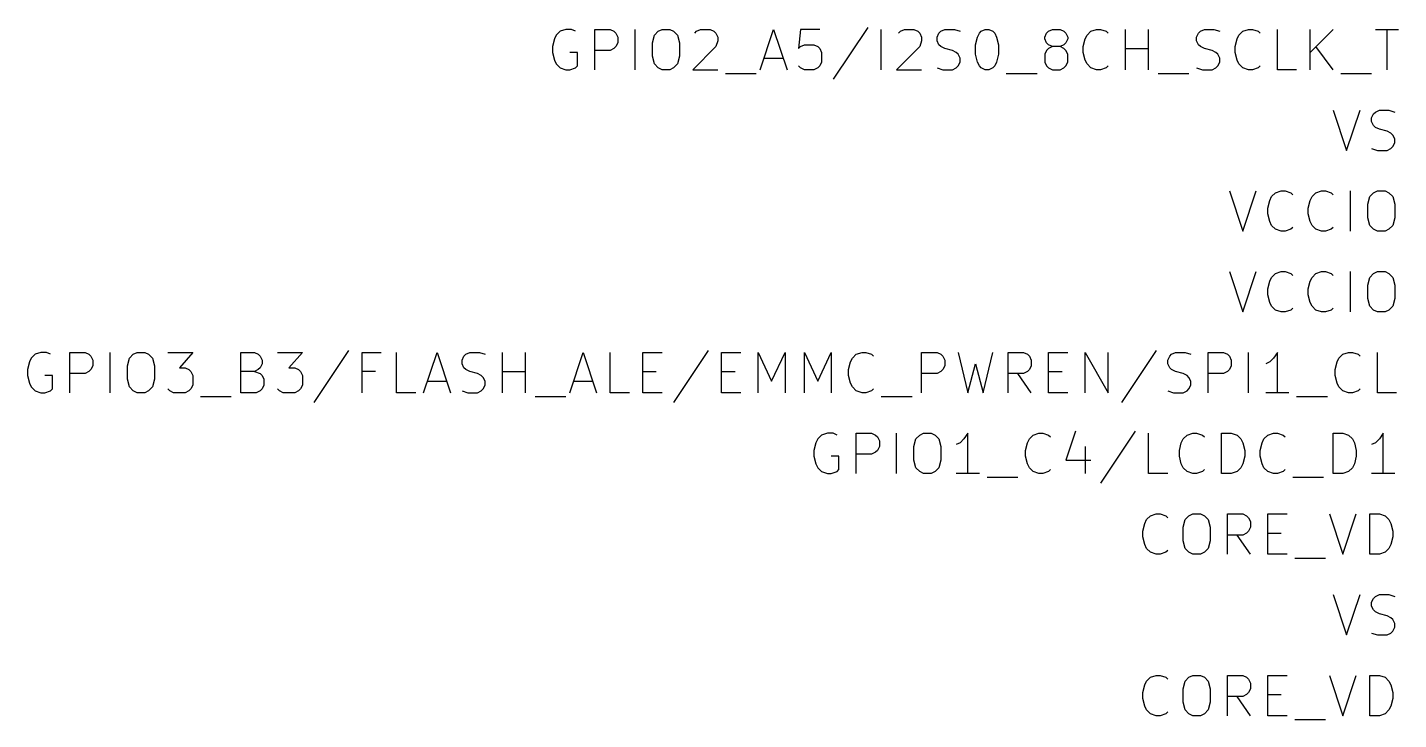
# Model space of a CAD drawing. Header units: millimetres. Extents: x 3 to 201, y -195 to -4.
# Drawn here: x 112.52 to 155.64, y -145.49 to -123.72 of the extents above; entities that cross this region are included whole.
import ezdxf

# ---------------------------------------------------------------- set-up
doc = ezdxf.new("R2010")
doc.units = ezdxf.units.MM
doc.layers.add('GREENSIXTYFIVE', color=129, linetype='CONTINUOUS')

msp = doc.modelspace()

# ---------------------------------------------------------------- linework, layer by layer
at = {"layer": 'GREENSIXTYFIVE', "linetype": 'CONTINUOUS'}
for p, q in [((138.9502, -123.7171), (137.8616, -125.3499)), ((129.0925, -124.0799), (129.0321, -124.3218)), ((129.153, -123.959), (129.0925, -124.0799)), ((129.274, -123.838), (129.153, -123.959)), ((129.4554, -123.7775), (129.274, -123.838)), ((129.6368, -123.7775), (129.4554, -123.7775)), ((129.7578, -123.838), (129.6368, -123.7775)), ((130.3625, -125.0475), (130.3625, -123.7775)), ((130.3625, -123.7775), (130.8463, -123.7775)), ((130.8463, -123.7775), (130.9673, -123.838)), ((130.9673, -123.838), (131.0278, -123.8985)), ((131.0278, -123.8985), (131.0882, -124.0194)), ((131.0882, -124.0194), (131.0882, -124.2009)), ((131.6325, -125.0475), (131.6325, -123.7775)), ((132.1769, -124.2009), (132.2373, -123.959)), ((132.2373, -123.959), (132.3583, -123.838)), ((132.3583, -123.838), (132.4792, -123.7775)), ((132.4792, -123.7775), (132.7211, -123.7775)), ((132.7211, -123.7775), (132.8421, -123.838)), ((132.8421, -123.838), (132.963, -123.959)), ((132.963, -123.959), (133.0235, -124.2009)), ((133.5074, -123.8985), (133.5678, -123.838)), ((133.5678, -123.838), (133.6888, -123.7775)), ((133.6888, -123.7775), (133.9912, -123.7775)), ((133.9912, -123.7775), (134.1121, -123.838)), ((134.1121, -123.838), (134.1726, -123.8985)), ((134.1726, -123.8985), (134.2331, -124.0194)), ((134.2331, -124.1404), (134.1726, -124.3218)), ((134.2331, -124.0194), (134.2331, -124.1404)), ((135.5635, -125.0475), (135.9868, -123.7775)), ((135.9868, -123.7775), (136.4102, -125.0475)), ((136.8335, -123.7775), (136.7731, -124.3823)), ((137.4383, -123.7775), (136.8335, -123.7775)), ((139.3735, -125.0475), (139.3735, -123.7775)), ((139.9179, -123.8985), (139.9783, -123.838)), ((139.9783, -123.838), (140.0993, -123.7775)), ((140.0993, -123.7775), (140.4017, -123.7775)), ((140.4017, -123.7775), (140.5226, -123.838)), ((140.5226, -123.838), (140.5831, -123.8985)), ((140.5831, -123.8985), (140.6436, -124.0194)), ((140.6436, -124.1404), (140.5831, -124.3218)), ((140.6436, -124.0194), (140.6436, -124.1404)), ((141.1274, -124.0194), (141.1878, -123.8985)), ((141.1274, -124.1404), (141.1274, -124.0194)), ((141.1878, -124.2613), (141.1274, -124.1404)), ((141.1878, -123.8985), (141.2483, -123.838)), ((141.2483, -123.838), (141.3693, -123.7775)), ((141.3693, -123.7775), (141.6716, -123.7775)), ((141.6716, -123.7775), (141.8531, -123.838)), ((142.3369, -124.2613), (142.3973, -124.0194)), ((142.3973, -124.0194), (142.4578, -123.8985)), ((142.4578, -123.8985), (142.5183, -123.838)), ((142.5183, -123.838), (142.6392, -123.7775)), ((142.6392, -123.7775), (142.7602, -123.7775)), ((142.7602, -123.7775), (142.8811, -123.838)), ((142.8811, -123.838), (142.9416, -123.8985)), ((142.9416, -123.8985), (143.0021, -124.0194)), ((143.0021, -124.0194), (143.0626, -124.2613)), ((144.514, -124.0194), (144.5744, -123.8985)), ((144.514, -124.0799), (144.514, -124.0194)), ((144.5744, -124.2009), (144.514, -124.0799)), ((144.5744, -123.8985), (144.6349, -123.838)), ((144.6349, -123.838), (144.7559, -123.7775)), ((144.7559, -123.7775), (144.9978, -123.7775)), ((144.9978, -123.7775), (145.1187, -123.838)), ((145.1187, -123.838), (145.1792, -123.8985)), ((145.1792, -123.8985), (145.2397, -124.0194)), ((145.2397, -124.0799), (145.1792, -124.2009)), ((145.2397, -124.0194), (145.2397, -124.0799)), ((145.7235, -124.3218), (145.7839, -124.0799)), ((145.7839, -124.0799), (145.8444, -123.959)), ((145.8444, -123.959), (145.9654, -123.838)), ((145.9654, -123.838), (146.1468, -123.7775)), ((146.1468, -123.7775), (146.2677, -123.7775)), ((146.2677, -123.7775), (146.4492, -123.838)), ((146.4492, -123.838), (146.5096, -123.8985)), ((147.0539, -125.0475), (147.0539, -123.7775)), ((147.7796, -125.0475), (147.7796, -123.7775)), ((149.2916, -124.0194), (149.352, -123.8985)), ((149.2916, -124.1404), (149.2916, -124.0194)), ((149.352, -124.2613), (149.2916, -124.1404)), ((149.352, -123.8985), (149.4125, -123.838)), ((149.4125, -123.838), (149.5335, -123.7775)), ((149.5335, -123.7775), (149.8358, -123.7775)), ((149.8358, -123.7775), (150.0173, -123.838)), ((150.5011, -124.3218), (150.5615, -124.0799)), ((150.5615, -124.0799), (150.622, -123.959)), ((150.622, -123.959), (150.743, -123.838)), ((150.743, -123.838), (150.9244, -123.7775)), ((150.9244, -123.7775), (151.0453, -123.7775)), ((151.0453, -123.7775), (151.2268, -123.838)), ((151.2268, -123.838), (151.2872, -123.8985)), ((151.8315, -125.0475), (151.8315, -123.7775)), ((152.8596, -125.0475), (152.8596, -123.7775)), ((153.5853, -123.7775), (152.8596, -124.5032)), ((154.9158, -123.7775), (155.6415, -123.7775)), ((155.2787, -125.0475), (155.2787, -123.7775)), ((129.0321, -124.3218), (129.0321, -124.5032)), ((129.0321, -124.5032), (129.0925, -124.7451)), ((129.8182, -124.5032), (129.5763, -124.5032)), ((129.8182, -124.9266), (129.8182, -124.5032)), ((130.8463, -124.4428), (130.3625, -124.4428)), ((130.9673, -124.3823), (130.8463, -124.4428)), ((131.0278, -124.3218), (130.9673, -124.3823)), ((131.0882, -124.2009), (131.0278, -124.3218)), ((132.1769, -124.6242), (132.1769, -124.2009)), ((133.0235, -124.2009), (133.0235, -124.6242)), ((134.1726, -124.3218), (133.4469, -125.0475)), ((136.7731, -124.3823), (136.8335, -124.3218)), ((136.8335, -124.3218), (136.9545, -124.2613)), ((136.9545, -124.2613), (137.2569, -124.2613)), ((137.2569, -124.2613), (137.3778, -124.3218)), ((137.3778, -124.3218), (137.4383, -124.3823)), ((137.4383, -124.3823), (137.4988, -124.5032)), ((137.4988, -124.5032), (137.4988, -124.8056)), ((140.5831, -124.3218), (139.8574, -125.0475)), ((141.2483, -124.3218), (141.1878, -124.2613)), ((141.3693, -124.3823), (141.2483, -124.3218)), ((141.6112, -124.4428), (141.3693, -124.3823)), ((141.7321, -124.5032), (141.6112, -124.4428)), ((141.7926, -124.5637), (141.7321, -124.5032)), ((141.8531, -124.6847), (141.7926, -124.5637)), ((142.3369, -124.5637), (142.3369, -124.2613)), ((142.3973, -124.8056), (142.3369, -124.5637)), ((143.0626, -124.5637), (143.0021, -124.8056)), ((143.0626, -124.2613), (143.0626, -124.5637)), ((144.5744, -124.4428), (144.514, -124.5637)), ((144.514, -124.5637), (144.514, -124.8056)), ((144.6349, -124.2613), (144.5744, -124.2009)), ((144.6349, -124.3823), (144.5744, -124.4428)), ((144.7559, -124.3218), (144.6349, -124.2613)), ((144.7559, -124.3218), (144.6349, -124.3823)), ((144.9978, -124.3218), (144.7559, -124.3218)), ((145.1187, -124.2613), (144.9978, -124.3218)), ((145.1187, -124.3823), (144.9978, -124.3218)), ((145.1792, -124.2009), (145.1187, -124.2613)), ((145.1792, -124.4428), (145.1187, -124.3823)), ((145.2397, -124.5637), (145.1792, -124.4428)), ((145.2397, -124.8056), (145.2397, -124.5637)), ((145.7235, -124.5032), (145.7235, -124.3218)), ((145.7839, -124.7451), (145.7235, -124.5032)), ((147.0539, -124.3823), (147.7796, -124.3823)), ((149.4125, -124.3218), (149.352, -124.2613)), ((149.5335, -124.3823), (149.4125, -124.3218)), ((149.7754, -124.4428), (149.5335, -124.3823)), ((149.8963, -124.5032), (149.7754, -124.4428)), ((149.9568, -124.5637), (149.8963, -124.5032)), ((150.0173, -124.6847), (149.9568, -124.5637)), ((150.5011, -124.5032), (150.5011, -124.3218)), ((150.5615, -124.7451), (150.5011, -124.5032)), ((153.5853, -125.0475), (153.0411, -124.3218)), ((129.0925, -124.7451), (129.153, -124.8661)), ((129.153, -124.8661), (129.274, -124.9871)), ((129.274, -124.9871), (129.4554, -125.0475)), ((129.5763, -125.0475), (129.7578, -124.9871)), ((129.7578, -124.9871), (129.8182, -124.9266)), ((132.2373, -124.8661), (132.1769, -124.6242)), ((132.3583, -124.9871), (132.2373, -124.8661)), ((132.4792, -125.0475), (132.3583, -124.9871)), ((132.8421, -124.9871), (132.7211, -125.0475)), ((132.963, -124.8661), (132.8421, -124.9871)), ((133.0235, -124.6242), (132.963, -124.8661)), ((135.6845, -124.6847), (136.2892, -124.6847)), ((136.8335, -124.9871), (136.7731, -124.9266)), ((136.9545, -125.0475), (136.8335, -124.9871)), ((137.3778, -124.9871), (137.2569, -125.0475)), ((137.4383, -124.9266), (137.3778, -124.9871)), ((137.4988, -124.8056), (137.4383, -124.9266)), ((141.1274, -124.9871), (141.3088, -125.0475)), ((141.6112, -125.0475), (141.7321, -124.9871)), ((141.7321, -124.9871), (141.7926, -124.9266)), ((141.7926, -124.9266), (141.8531, -124.8056)), ((141.8531, -124.8056), (141.8531, -124.6847)), ((142.4578, -124.9266), (142.3973, -124.8056)), ((142.5183, -124.9871), (142.4578, -124.9266)), ((142.6392, -125.0475), (142.5183, -124.9871)), ((142.8811, -124.9871), (142.7602, -125.0475)), ((142.9416, -124.9266), (142.8811, -124.9871)), ((143.0021, -124.8056), (142.9416, -124.9266)), ((144.514, -124.8056), (144.5744, -124.9266)), ((144.5744, -124.9266), (144.6349, -124.9871)), ((144.6349, -124.9871), (144.7559, -125.0475)), ((144.9978, -125.0475), (145.1187, -124.9871)), ((145.1187, -124.9871), (145.1792, -124.9266)), ((145.1792, -124.9266), (145.2397, -124.8056)), ((145.8444, -124.8661), (145.7839, -124.7451)), ((145.9654, -124.9871), (145.8444, -124.8661)), ((146.1468, -125.0475), (145.9654, -124.9871)), ((146.4492, -124.9871), (146.2677, -125.0475)), ((146.5096, -124.9266), (146.4492, -124.9871)), ((149.2916, -124.9871), (149.473, -125.0475)), ((149.7754, -125.0475), (149.8963, -124.9871)), ((149.8963, -124.9871), (149.9568, -124.9266)), ((149.9568, -124.9266), (150.0173, -124.8056)), ((150.0173, -124.8056), (150.0173, -124.6847)), ((150.622, -124.8661), (150.5615, -124.7451)), ((150.743, -124.9871), (150.622, -124.8661)), ((150.9244, -125.0475), (150.743, -124.9871)), ((151.2268, -124.9871), (151.0453, -125.0475)), ((151.2872, -124.9266), (151.2268, -124.9871)), ((129.4554, -125.0475), (129.5763, -125.0475)), ((132.7211, -125.0475), (132.4792, -125.0475)), ((133.4469, -125.0475), (134.2331, -125.0475)), ((134.475, -125.1685), (135.4426, -125.1685)), ((137.2569, -125.0475), (136.9545, -125.0475)), ((139.8574, -125.0475), (140.6436, -125.0475)), ((141.3088, -125.0475), (141.6112, -125.0475)), ((142.7602, -125.0475), (142.6392, -125.0475)), ((143.3045, -125.1685), (144.2721, -125.1685)), ((144.7559, -125.0475), (144.9978, -125.0475)), ((146.2677, -125.0475), (146.1468, -125.0475)), ((148.0821, -125.1685), (149.0497, -125.1685)), ((149.473, -125.0475), (149.7754, -125.0475)), ((151.0453, -125.0475), (150.9244, -125.0475)), ((152.4363, -125.0475), (151.8315, -125.0475)), ((153.8273, -125.1685), (154.7949, -125.1685)), ((153.5853, -126.3175), (154.0086, -127.5875)), ((154.0086, -127.5875), (154.432, -126.3175)), ((154.9158, -126.378), (155.0368, -126.3175)), ((155.0368, -126.3175), (155.3391, -126.3175)), ((155.3391, -126.3175), (155.5206, -126.378)), ((154.7949, -126.5594), (154.8553, -126.4385)), ((154.7949, -126.6804), (154.7949, -126.5594)), ((154.8553, -126.8013), (154.7949, -126.6804)), ((154.8553, -126.4385), (154.9158, -126.378)), ((154.9158, -126.8618), (154.8553, -126.8013)), ((155.0368, -126.9223), (154.9158, -126.8618)), ((155.2787, -126.9828), (155.0368, -126.9223)), ((155.3996, -127.0432), (155.2787, -126.9828)), ((155.4601, -127.1037), (155.3996, -127.0432)), ((155.5206, -127.2247), (155.4601, -127.1037)), ((154.7949, -127.5271), (154.9763, -127.5875)), ((154.9763, -127.5875), (155.2787, -127.5875)), ((155.2787, -127.5875), (155.3996, -127.5271)), ((155.3996, -127.5271), (155.4601, -127.4666)), ((155.4601, -127.4666), (155.5206, -127.3456)), ((155.5206, -127.3456), (155.5206, -127.2247)), ((150.3195, -128.8575), (150.7428, -130.1275)), ((150.7428, -130.1275), (151.1662, -128.8575)), ((151.65, -129.039), (151.771, -128.918)), ((151.771, -128.918), (151.9524, -128.8575)), ((151.9524, -128.8575), (152.0733, -128.8575)), ((152.0733, -128.8575), (152.2548, -128.918)), ((152.2548, -128.918), (152.3152, -128.9785)), ((152.92, -129.039), (153.041, -128.918)), ((153.041, -128.918), (153.2224, -128.8575)), ((153.2224, -128.8575), (153.3433, -128.8575)), ((153.3433, -128.8575), (153.5248, -128.918)), ((153.5248, -128.918), (153.5852, -128.9785)), ((154.1295, -130.1275), (154.1295, -128.8575)), ((154.7343, -129.039), (154.8553, -128.918)), ((154.8553, -128.918), (154.9762, -128.8575)), ((154.9762, -128.8575), (155.2181, -128.8575)), ((155.2181, -128.8575), (155.3391, -128.918)), ((155.3391, -128.918), (155.46, -129.039)), ((151.5291, -129.4018), (151.5895, -129.1599)), ((151.5895, -129.1599), (151.65, -129.039)), ((152.7991, -129.4018), (152.8595, -129.1599)), ((152.8595, -129.1599), (152.92, -129.039)), ((154.6739, -129.2809), (154.7343, -129.039)), ((154.6739, -129.7042), (154.6739, -129.2809)), ((155.46, -129.039), (155.5205, -129.2809)), ((155.5205, -129.2809), (155.5205, -129.7042)), ((151.5291, -129.5832), (151.5291, -129.4018)), ((151.5895, -129.8251), (151.5291, -129.5832)), ((152.7991, -129.5832), (152.7991, -129.4018)), ((152.8595, -129.8251), (152.7991, -129.5832)), ((154.7343, -129.9461), (154.6739, -129.7042)), ((155.5205, -129.7042), (155.46, -129.9461)), ((151.65, -129.9461), (151.5895, -129.8251)), ((151.771, -130.0671), (151.65, -129.9461)), ((151.9524, -130.1275), (151.771, -130.0671)), ((152.0733, -130.1275), (151.9524, -130.1275)), ((152.2548, -130.0671), (152.0733, -130.1275)), ((152.3152, -130.0066), (152.2548, -130.0671)), ((152.92, -129.9461), (152.8595, -129.8251)), ((153.041, -130.0671), (152.92, -129.9461)), ((153.2224, -130.1275), (153.041, -130.0671)), ((153.3433, -130.1275), (153.2224, -130.1275)), ((153.5248, -130.0671), (153.3433, -130.1275)), ((153.5852, -130.0066), (153.5248, -130.0671)), ((154.8553, -130.0671), (154.7343, -129.9461)), ((154.9762, -130.1275), (154.8553, -130.0671)), ((155.2181, -130.1275), (154.9762, -130.1275)), ((155.3391, -130.0671), (155.2181, -130.1275)), ((155.46, -129.9461), (155.3391, -130.0671)), ((150.3195, -131.3975), (150.7428, -132.6675)), ((150.7428, -132.6675), (151.1662, -131.3975)), ((151.65, -131.579), (151.771, -131.458)), ((151.771, -131.458), (151.9524, -131.3975)), ((151.9524, -131.3975), (152.0733, -131.3975)), ((152.0733, -131.3975), (152.2548, -131.458)), ((152.2548, -131.458), (152.3152, -131.5185)), ((152.92, -131.579), (153.041, -131.458)), ((153.041, -131.458), (153.2224, -131.3975)), ((153.2224, -131.3975), (153.3433, -131.3975)), ((153.3433, -131.3975), (153.5248, -131.458)), ((153.5248, -131.458), (153.5852, -131.5185)), ((154.1295, -132.6675), (154.1295, -131.3975)), ((154.7343, -131.579), (154.8553, -131.458)), ((154.8553, -131.458), (154.9762, -131.3975)), ((154.9762, -131.3975), (155.2181, -131.3975)), ((155.2181, -131.3975), (155.3391, -131.458)), ((155.3391, -131.458), (155.46, -131.579)), ((151.5291, -131.9418), (151.5895, -131.6999)), ((151.5291, -132.1232), (151.5291, -131.9418)), ((151.5895, -131.6999), (151.65, -131.579)), ((152.7991, -131.9418), (152.8595, -131.6999)), ((152.7991, -132.1232), (152.7991, -131.9418)), ((152.8595, -131.6999), (152.92, -131.579)), ((154.6739, -131.8209), (154.7343, -131.579)), ((154.6739, -132.2442), (154.6739, -131.8209)), ((155.46, -131.579), (155.5205, -131.8209)), ((155.5205, -131.8209), (155.5205, -132.2442)), ((151.5895, -132.3651), (151.5291, -132.1232)), ((151.65, -132.4861), (151.5895, -132.3651)), ((152.8595, -132.3651), (152.7991, -132.1232)), ((152.92, -132.4861), (152.8595, -132.3651)), ((154.7343, -132.4861), (154.6739, -132.2442)), ((155.5205, -132.2442), (155.46, -132.4861)), ((151.771, -132.6071), (151.65, -132.4861)), ((151.9524, -132.6675), (151.771, -132.6071)), ((152.0733, -132.6675), (151.9524, -132.6675)), ((152.2548, -132.6071), (152.0733, -132.6675)), ((152.3152, -132.5466), (152.2548, -132.6071)), ((153.041, -132.6071), (152.92, -132.4861)), ((153.2224, -132.6675), (153.041, -132.6071)), ((153.3433, -132.6675), (153.2224, -132.6675)), ((153.5248, -132.6071), (153.3433, -132.6675)), ((153.5852, -132.5466), (153.5248, -132.6071)), ((154.8553, -132.6071), (154.7343, -132.4861)), ((154.9762, -132.6675), (154.8553, -132.6071)), ((155.2181, -132.6675), (154.9762, -132.6675)), ((155.3391, -132.6071), (155.2181, -132.6675)), ((155.46, -132.4861), (155.3391, -132.6071)), ((112.764, -133.998), (112.643, -134.119)), ((112.9454, -133.9375), (112.764, -133.998)), ((113.1268, -133.9375), (112.9454, -133.9375)), ((113.2478, -133.998), (113.1268, -133.9375)), ((113.8525, -135.2075), (113.8525, -133.9375)), ((113.8525, -133.9375), (114.3363, -133.9375)), ((114.3363, -133.9375), (114.4573, -133.998)), ((114.4573, -133.998), (114.5178, -134.0585)), ((114.5178, -134.0585), (114.5782, -134.1794)), ((115.1225, -135.2075), (115.1225, -133.9375)), ((115.7273, -134.119), (115.8483, -133.998)), ((115.8483, -133.998), (115.9692, -133.9375)), ((115.9692, -133.9375), (116.2111, -133.9375)), ((116.2111, -133.9375), (116.3321, -133.998)), ((116.3321, -133.998), (116.453, -134.119)), ((116.9369, -133.9375), (117.7231, -133.9375)), ((117.7231, -133.9375), (117.2997, -134.4213)), ((119.2349, -135.2075), (119.2349, -133.9375)), ((119.2349, -133.9375), (119.6583, -133.9375)), ((119.6583, -133.9375), (119.7792, -133.998)), ((119.7792, -133.998), (119.8397, -134.0585)), ((119.8397, -134.0585), (119.9002, -134.1794)), ((120.384, -133.9375), (121.1702, -133.9375)), ((121.1702, -133.9375), (120.7468, -134.4213)), ((122.6216, -133.8771), (121.533, -135.5099)), ((123.0449, -135.2075), (123.0449, -133.9375)), ((123.0449, -133.9375), (123.6497, -133.9375)), ((124.1335, -135.2075), (124.1335, -133.9375)), ((124.9802, -135.2075), (125.4035, -133.9375)), ((125.4035, -133.9375), (125.8269, -135.2075)), ((126.1898, -134.1794), (126.2502, -134.0585)), ((126.2502, -134.0585), (126.3107, -133.998)), ((126.3107, -133.998), (126.4317, -133.9375)), ((126.4317, -133.9375), (126.734, -133.9375)), ((126.734, -133.9375), (126.9155, -133.998)), ((127.4597, -135.2075), (127.4597, -133.9375)), ((128.1854, -135.2075), (128.1854, -133.9375)), ((129.5764, -135.2075), (129.9997, -133.9375)), ((129.9997, -133.9375), (130.4231, -135.2075)), ((130.8464, -135.2075), (130.8464, -133.9375)), ((131.8745, -135.2075), (131.8745, -133.9375)), ((131.8745, -133.9375), (132.4793, -133.9375)), ((133.9307, -133.8771), (132.8421, -135.5099)), ((134.354, -135.2075), (134.354, -133.9375)), ((134.354, -133.9375), (134.9588, -133.9375)), ((135.503, -135.2075), (135.503, -133.9375)), ((135.503, -133.9375), (135.9264, -134.8447)), ((135.9264, -134.8447), (136.3497, -133.9375)), ((136.3497, -133.9375), (136.3497, -135.2075)), ((136.9544, -135.2075), (136.9544, -133.9375)), ((136.9544, -133.9375), (137.3778, -134.8447)), ((137.3778, -134.8447), (137.8011, -133.9375)), ((137.8011, -133.9375), (137.8011, -135.2075)), ((138.4663, -134.119), (138.5873, -133.998)), ((138.5873, -133.998), (138.7687, -133.9375)), ((138.7687, -133.9375), (138.8896, -133.9375)), ((138.8896, -133.9375), (139.0711, -133.998)), ((139.0711, -133.998), (139.1315, -134.0585)), ((140.6434, -135.2075), (140.6434, -133.9375)), ((140.6434, -133.9375), (141.1272, -133.9375)), ((141.1272, -133.9375), (141.2482, -133.998)), ((141.2482, -133.998), (141.3087, -134.0585)), ((141.3087, -134.0585), (141.3691, -134.1794)), ((141.7925, -133.9375), (142.0949, -135.2075)), ((142.5787, -135.2075), (142.8811, -133.9375)), ((143.3648, -135.2075), (143.3648, -133.9375)), ((143.3648, -133.9375), (143.8486, -133.9375)), ((143.8486, -133.9375), (143.9696, -133.998)), ((143.9696, -133.998), (144.0301, -134.0585)), ((144.0301, -134.0585), (144.0905, -134.1794)), ((144.6348, -135.2075), (144.6348, -133.9375)), ((144.6348, -133.9375), (145.2396, -133.9375)), ((145.7838, -135.2075), (145.7838, -133.9375)), ((145.7838, -133.9375), (146.5095, -135.2075)), ((146.5095, -135.2075), (146.5095, -133.9375)), ((148.0215, -133.8771), (146.9329, -135.5099)), ((148.3844, -134.1794), (148.4448, -134.0585)), ((148.4448, -134.0585), (148.5053, -133.998)), ((148.5053, -133.998), (148.6263, -133.9375)), ((148.6263, -133.9375), (148.9286, -133.9375)), ((148.9286, -133.9375), (149.1101, -133.998)), ((149.6543, -135.2075), (149.6543, -133.9375)), ((149.6543, -133.9375), (150.1381, -133.9375)), ((150.1381, -133.9375), (150.2591, -133.998)), ((150.2591, -133.998), (150.3196, -134.0585)), ((150.3196, -134.0585), (150.38, -134.1794)), ((150.9243, -135.2075), (150.9243, -133.9375)), ((151.8315, -133.9375), (151.7106, -134.119)), ((151.8315, -135.2075), (151.8315, -133.9375)), ((153.7667, -134.119), (153.8877, -133.998)), ((153.8877, -133.998), (154.0691, -133.9375)), ((154.0691, -133.9375), (154.19, -133.9375)), ((154.19, -133.9375), (154.3715, -133.998)), ((154.3715, -133.998), (154.4319, -134.0585)), ((154.9762, -135.2075), (154.9762, -133.9375)), ((112.5825, -134.2399), (112.5221, -134.4818)), ((112.5221, -134.4818), (112.5221, -134.6632)), ((112.643, -134.119), (112.5825, -134.2399)), ((114.5178, -134.4818), (114.4573, -134.5423)), ((114.5782, -134.3609), (114.5178, -134.4818)), ((114.5782, -134.1794), (114.5782, -134.3609)), ((115.6669, -134.3609), (115.7273, -134.119)), ((115.6669, -134.7842), (115.6669, -134.3609)), ((116.453, -134.119), (116.5135, -134.3609)), ((116.5135, -134.3609), (116.5135, -134.7842)), ((117.2997, -134.4213), (117.4812, -134.4213)), ((117.4812, -134.4213), (117.6021, -134.4818)), ((117.6021, -134.4818), (117.6626, -134.5423)), ((119.7792, -134.4818), (119.6583, -134.5423)), ((119.8397, -134.4213), (119.7792, -134.4818)), ((119.9002, -134.3004), (119.8397, -134.4213)), ((119.9002, -134.1794), (119.9002, -134.3004)), ((120.7468, -134.4213), (120.9283, -134.4213)), ((120.9283, -134.4213), (121.0492, -134.4818)), ((121.0492, -134.4818), (121.1097, -134.5423)), ((126.1898, -134.3004), (126.1898, -134.1794)), ((126.2502, -134.4213), (126.1898, -134.3004)), ((126.3107, -134.4818), (126.2502, -134.4213)), ((126.4317, -134.5423), (126.3107, -134.4818)), ((138.3454, -134.4818), (138.4058, -134.2399)), ((138.3454, -134.6632), (138.3454, -134.4818)), ((138.4058, -134.2399), (138.4663, -134.119)), ((141.3087, -134.4818), (141.2482, -134.5423)), ((141.3691, -134.3609), (141.3087, -134.4818)), ((141.3691, -134.1794), (141.3691, -134.3609)), ((142.0949, -135.2075), (142.3368, -134.3004)), ((142.3368, -134.3004), (142.5787, -135.2075)), ((144.0301, -134.4818), (143.9696, -134.5423)), ((144.0905, -134.3609), (144.0301, -134.4818)), ((144.0905, -134.1794), (144.0905, -134.3609)), ((148.3844, -134.3004), (148.3844, -134.1794)), ((148.4448, -134.4213), (148.3844, -134.3004)), ((148.5053, -134.4818), (148.4448, -134.4213)), ((148.6263, -134.5423), (148.5053, -134.4818)), ((150.3196, -134.4818), (150.2591, -134.5423)), ((150.38, -134.3609), (150.3196, -134.4818)), ((150.38, -134.1794), (150.38, -134.3609)), ((151.5896, -134.2399), (151.4687, -134.3004)), ((151.7106, -134.119), (151.5896, -134.2399)), ((153.6458, -134.4818), (153.7062, -134.2399)), ((153.6458, -134.6632), (153.6458, -134.4818)), ((153.7062, -134.2399), (153.7667, -134.119)), ((112.5221, -134.6632), (112.5825, -134.9051)), ((112.5825, -134.9051), (112.643, -135.0261)), ((113.3082, -134.6632), (113.0663, -134.6632)), ((113.3082, -135.0866), (113.3082, -134.6632)), ((114.3363, -134.6028), (113.8525, -134.6028)), ((114.4573, -134.5423), (114.3363, -134.6028)), ((115.7273, -135.0261), (115.6669, -134.7842)), ((116.5135, -134.7842), (116.453, -135.0261)), ((117.6626, -134.5423), (117.7231, -134.6632)), ((117.7231, -134.6632), (117.7231, -134.9656)), ((119.6583, -134.5423), (119.2349, -134.5423)), ((119.6583, -134.5423), (119.8397, -134.6028)), ((119.8397, -134.6028), (119.9002, -134.6632)), ((119.9002, -134.6632), (119.9606, -134.7842)), ((119.9606, -134.7842), (119.9606, -134.9656)), ((121.1097, -134.5423), (121.1702, -134.6632)), ((121.1702, -134.6632), (121.1702, -134.9656)), ((123.4683, -134.5423), (123.0449, -134.5423)), ((125.1012, -134.8447), (125.7059, -134.8447)), ((126.6736, -134.6028), (126.4317, -134.5423)), ((126.7945, -134.6632), (126.6736, -134.6028)), ((126.855, -134.7237), (126.7945, -134.6632)), ((126.9155, -134.8447), (126.855, -134.7237)), ((126.9155, -134.9656), (126.9155, -134.8447)), ((127.4597, -134.5423), (128.1854, -134.5423)), ((129.6974, -134.8447), (130.3021, -134.8447)), ((131.8745, -134.5423), (132.2979, -134.5423)), ((134.354, -134.5423), (134.7774, -134.5423)), ((138.4058, -134.9051), (138.3454, -134.6632)), ((138.4663, -135.0261), (138.4058, -134.9051)), ((141.1272, -134.6028), (140.6434, -134.6028)), ((141.2482, -134.5423), (141.1272, -134.6028)), ((143.8486, -134.6028), (143.3648, -134.6028)), ((144.0905, -135.2075), (143.6672, -134.6028)), ((143.9696, -134.5423), (143.8486, -134.6028)), ((144.6348, -134.5423), (145.0582, -134.5423)), ((148.8682, -134.6028), (148.6263, -134.5423)), ((148.9891, -134.6632), (148.8682, -134.6028)), ((149.0496, -134.7237), (148.9891, -134.6632)), ((149.1101, -134.8447), (149.0496, -134.7237)), ((149.1101, -134.9656), (149.1101, -134.8447)), ((150.1381, -134.6028), (149.6543, -134.6028)), ((150.2591, -134.5423), (150.1381, -134.6028)), ((153.7062, -134.9051), (153.6458, -134.6632)), ((153.7667, -135.0261), (153.7062, -134.9051)), ((112.643, -135.0261), (112.764, -135.1471)), ((112.764, -135.1471), (112.9454, -135.2075)), ((112.9454, -135.2075), (113.0663, -135.2075)), ((113.0663, -135.2075), (113.2478, -135.1471)), ((113.2478, -135.1471), (113.3082, -135.0866)), ((115.8483, -135.1471), (115.7273, -135.0261)), ((115.9692, -135.2075), (115.8483, -135.1471)), ((116.2111, -135.2075), (115.9692, -135.2075)), ((116.3321, -135.1471), (116.2111, -135.2075)), ((116.453, -135.0261), (116.3321, -135.1471)), ((116.9974, -135.1471), (116.9369, -135.0866)), ((117.1183, -135.2075), (116.9974, -135.1471)), ((117.4812, -135.2075), (117.1183, -135.2075)), ((117.6021, -135.1471), (117.4812, -135.2075)), ((117.6626, -135.0866), (117.6021, -135.1471)), ((117.7231, -134.9656), (117.6626, -135.0866)), ((117.965, -135.3285), (118.9326, -135.3285)), ((119.7187, -135.2075), (119.2349, -135.2075)), ((119.8397, -135.1471), (119.7187, -135.2075)), ((119.9002, -135.0866), (119.8397, -135.1471)), ((119.9606, -134.9656), (119.9002, -135.0866)), ((120.4445, -135.1471), (120.384, -135.0866)), ((120.5654, -135.2075), (120.4445, -135.1471)), ((120.9283, -135.2075), (120.5654, -135.2075)), ((121.0492, -135.1471), (120.9283, -135.2075)), ((121.1097, -135.0866), (121.0492, -135.1471)), ((121.1702, -134.9656), (121.1097, -135.0866)), ((124.7383, -135.2075), (124.1335, -135.2075)), ((126.1898, -135.1471), (126.3712, -135.2075)), ((126.3712, -135.2075), (126.6736, -135.2075)), ((126.6736, -135.2075), (126.7945, -135.1471)), ((126.7945, -135.1471), (126.855, -135.0866)), ((126.855, -135.0866), (126.9155, -134.9656)), ((128.4879, -135.3285), (129.4555, -135.3285)), ((131.4512, -135.2075), (130.8464, -135.2075)), ((132.4793, -135.2075), (131.8745, -135.2075)), ((134.9588, -135.2075), (134.354, -135.2075)), ((138.5873, -135.1471), (138.4663, -135.0261)), ((138.7687, -135.2075), (138.5873, -135.1471)), ((138.8896, -135.2075), (138.7687, -135.2075)), ((139.0711, -135.1471), (138.8896, -135.2075)), ((139.1315, -135.0866), (139.0711, -135.1471)), ((139.3735, -135.3285), (140.3411, -135.3285)), ((145.2396, -135.2075), (144.6348, -135.2075)), ((148.3844, -135.1471), (148.5658, -135.2075)), ((148.5658, -135.2075), (148.8682, -135.2075)), ((148.8682, -135.2075), (148.9891, -135.1471)), ((148.9891, -135.1471), (149.0496, -135.0866)), ((149.0496, -135.0866), (149.1101, -134.9656)), ((152.1944, -135.2075), (151.4687, -135.2075)), ((152.4363, -135.3285), (153.4039, -135.3285)), ((153.8877, -135.1471), (153.7667, -135.0261)), ((154.0691, -135.2075), (153.8877, -135.1471)), ((154.19, -135.2075), (154.0691, -135.2075)), ((154.3715, -135.1471), (154.19, -135.2075)), ((154.4319, -135.0866), (154.3715, -135.1471)), ((155.581, -135.2075), (154.9762, -135.2075)), ((137.3777, -136.659), (137.3172, -136.7799)), ((137.4987, -136.538), (137.3777, -136.659)), ((137.6801, -136.4775), (137.4987, -136.538)), ((137.8615, -136.4775), (137.6801, -136.4775)), ((137.9825, -136.538), (137.8615, -136.4775)), ((138.5872, -137.7475), (138.5872, -136.4775)), ((138.5872, -136.4775), (139.071, -136.4775)), ((139.071, -136.4775), (139.192, -136.538)), ((139.192, -136.538), (139.2525, -136.5985)), ((139.2525, -136.5985), (139.3129, -136.7194)), ((139.8572, -137.7475), (139.8572, -136.4775)), ((140.4016, -136.9009), (140.462, -136.659)), ((140.462, -136.659), (140.583, -136.538)), ((140.583, -136.538), (140.7039, -136.4775)), ((140.7039, -136.4775), (140.9458, -136.4775)), ((140.9458, -136.4775), (141.0668, -136.538)), ((141.0668, -136.538), (141.1877, -136.659)), ((141.1877, -136.659), (141.2482, -136.9009)), ((141.974, -136.659), (141.853, -136.7799)), ((142.0949, -136.4775), (141.974, -136.659)), ((142.0949, -137.7475), (142.0949, -136.4775)), ((143.9696, -136.7799), (144.0301, -136.659)), ((144.0301, -136.659), (144.1511, -136.538)), ((144.1511, -136.538), (144.3325, -136.4775)), ((144.3325, -136.4775), (144.4534, -136.4775)), ((144.4534, -136.4775), (144.6349, -136.538)), ((144.6349, -136.538), (144.6953, -136.5985)), ((145.4815, -136.4171), (145.1792, -137.3242)), ((147.3563, -136.4171), (146.2677, -138.0499)), ((147.7796, -137.7475), (147.7796, -136.4775)), ((148.8077, -136.7799), (148.8682, -136.659)), ((148.8682, -136.659), (148.9892, -136.538)), ((148.9892, -136.538), (149.1706, -136.4775)), ((149.1706, -136.4775), (149.2915, -136.4775)), ((149.2915, -136.4775), (149.473, -136.538)), ((149.473, -136.538), (149.5334, -136.5985)), ((150.0777, -137.7475), (150.0777, -136.4775)), ((150.0777, -136.4775), (150.3801, -136.4775)), ((150.3801, -136.4775), (150.5615, -136.538)), ((150.5615, -136.538), (150.6825, -136.659)), ((150.6825, -136.659), (150.743, -136.7799)), ((151.3477, -136.7799), (151.4082, -136.659)), ((151.4082, -136.659), (151.5292, -136.538)), ((151.5292, -136.538), (151.7106, -136.4775)), ((151.7106, -136.4775), (151.8315, -136.4775)), ((151.8315, -136.4775), (152.013, -136.538)), ((152.013, -136.538), (152.0734, -136.5985)), ((153.5853, -137.7475), (153.5853, -136.4775)), ((153.5853, -136.4775), (153.8877, -136.4775)), ((153.8877, -136.4775), (154.0691, -136.538)), ((154.0691, -136.538), (154.1901, -136.659)), ((154.1901, -136.659), (154.2506, -136.7799)), ((155.0368, -136.659), (154.9158, -136.7799)), ((155.1577, -136.4775), (155.0368, -136.659)), ((155.1577, -137.7475), (155.1577, -136.4775)), ((137.3172, -136.7799), (137.2568, -137.0218)), ((137.2568, -137.0218), (137.2568, -137.2032)), ((139.192, -137.0823), (139.071, -137.1428)), ((139.2525, -137.0218), (139.192, -137.0823)), ((139.3129, -136.9009), (139.2525, -137.0218)), ((139.3129, -136.7194), (139.3129, -136.9009)), ((140.4016, -137.3242), (140.4016, -136.9009)), ((141.2482, -136.9009), (141.2482, -137.3242)), ((141.853, -136.7799), (141.7321, -136.8404)), ((143.9092, -137.0218), (143.9696, -136.7799)), ((143.9092, -137.2032), (143.9092, -137.0218)), ((145.7839, -136.9009), (145.7839, -137.7475)), ((148.7473, -137.0218), (148.8077, -136.7799)), ((148.7473, -137.2032), (148.7473, -137.0218)), ((150.743, -136.7799), (150.8034, -137.0218)), ((150.8034, -137.0218), (150.8034, -137.2032)), ((151.2873, -137.0218), (151.3477, -136.7799)), ((151.2873, -137.2032), (151.2873, -137.0218)), ((154.2506, -136.7799), (154.311, -137.0218)), ((154.311, -137.0218), (154.311, -137.2032)), ((154.9158, -136.7799), (154.7949, -136.8404)), ((137.2568, -137.2032), (137.3172, -137.4451)), ((137.3172, -137.4451), (137.3777, -137.5661)), ((138.0429, -137.2032), (137.801, -137.2032)), ((138.0429, -137.6266), (138.0429, -137.2032)), ((139.071, -137.1428), (138.5872, -137.1428)), ((140.462, -137.5661), (140.4016, -137.3242)), ((141.2482, -137.3242), (141.1877, -137.5661)), ((143.9696, -137.4451), (143.9092, -137.2032)), ((144.0301, -137.5661), (143.9696, -137.4451)), ((145.1792, -137.3242), (145.9653, -137.3242)), ((148.8077, -137.4451), (148.7473, -137.2032)), ((148.8682, -137.5661), (148.8077, -137.4451)), ((150.743, -137.4451), (150.6825, -137.5661)), ((150.8034, -137.2032), (150.743, -137.4451)), ((151.3477, -137.4451), (151.2873, -137.2032)), ((151.4082, -137.5661), (151.3477, -137.4451)), ((154.2506, -137.4451), (154.1901, -137.5661)), ((154.311, -137.2032), (154.2506, -137.4451)), ((137.3777, -137.5661), (137.4987, -137.6871)), ((137.4987, -137.6871), (137.6801, -137.7475)), ((137.6801, -137.7475), (137.801, -137.7475)), ((137.801, -137.7475), (137.9825, -137.6871)), ((137.9825, -137.6871), (138.0429, -137.6266)), ((140.583, -137.6871), (140.462, -137.5661)), ((140.7039, -137.7475), (140.583, -137.6871)), ((140.9458, -137.7475), (140.7039, -137.7475)), ((141.0668, -137.6871), (140.9458, -137.7475)), ((141.1877, -137.5661), (141.0668, -137.6871)), ((142.4578, -137.7475), (141.7321, -137.7475)), ((142.6997, -137.8685), (143.6673, -137.8685)), ((144.1511, -137.6871), (144.0301, -137.5661)), ((144.3325, -137.7475), (144.1511, -137.6871)), ((144.4534, -137.7475), (144.3325, -137.7475)), ((144.6349, -137.6871), (144.4534, -137.7475)), ((144.6953, -137.6266), (144.6349, -137.6871)), ((148.3844, -137.7475), (147.7796, -137.7475)), ((148.9892, -137.6871), (148.8682, -137.5661)), ((149.1706, -137.7475), (148.9892, -137.6871)), ((149.2915, -137.7475), (149.1706, -137.7475)), ((149.473, -137.6871), (149.2915, -137.7475)), ((149.5334, -137.6266), (149.473, -137.6871)), ((150.3801, -137.7475), (150.0777, -137.7475)), ((150.5615, -137.6871), (150.3801, -137.7475)), ((150.6825, -137.5661), (150.5615, -137.6871)), ((151.5292, -137.6871), (151.4082, -137.5661)), ((151.7106, -137.7475), (151.5292, -137.6871)), ((151.8315, -137.7475), (151.7106, -137.7475)), ((152.013, -137.6871), (151.8315, -137.7475)), ((152.0734, -137.6266), (152.013, -137.6871)), ((152.3154, -137.8685), (153.283, -137.8685)), ((153.8877, -137.7475), (153.5853, -137.7475)), ((154.0691, -137.6871), (153.8877, -137.7475)), ((154.1901, -137.5661), (154.0691, -137.6871)), ((155.5206, -137.7475), (154.7949, -137.7475)), ((147.6586, -139.3199), (147.7191, -139.199)), ((147.7191, -139.199), (147.8401, -139.078)), ((147.8401, -139.078), (148.0215, -139.0175)), ((148.0215, -139.0175), (148.1424, -139.0175)), ((148.1424, -139.0175), (148.3239, -139.078)), ((148.3239, -139.078), (148.3843, -139.1385)), ((148.8682, -139.4409), (148.9286, -139.199)), ((148.9286, -139.199), (149.0496, -139.078)), ((149.0496, -139.078), (149.1705, -139.0175)), ((149.1705, -139.0175), (149.4124, -139.0175)), ((149.4124, -139.0175), (149.5334, -139.078)), ((149.5334, -139.078), (149.6543, -139.199)), ((149.6543, -139.199), (149.7148, -139.4409)), ((150.2591, -140.2875), (150.2591, -139.0175)), ((150.2591, -139.0175), (150.7429, -139.0175)), ((150.7429, -139.0175), (150.8639, -139.078)), ((150.8639, -139.078), (150.9244, -139.1385)), ((150.9244, -139.1385), (150.9848, -139.2594)), ((150.9848, -139.2594), (150.9848, -139.4409)), ((151.5291, -140.2875), (151.5291, -139.0175)), ((151.5291, -139.0175), (152.1339, -139.0175)), ((153.4643, -139.0175), (153.8876, -140.2875)), ((153.8876, -140.2875), (154.311, -139.0175)), ((154.7343, -140.2875), (154.7343, -139.0175)), ((154.7343, -139.0175), (155.0367, -139.0175)), ((155.0367, -139.0175), (155.2181, -139.078)), ((155.2181, -139.078), (155.3391, -139.199)), ((155.3391, -139.199), (155.3996, -139.3199)), ((147.5982, -139.5618), (147.6586, -139.3199)), ((147.5982, -139.7432), (147.5982, -139.5618)), ((148.8682, -139.8642), (148.8682, -139.4409)), ((149.7148, -139.4409), (149.7148, -139.8642)), ((150.7429, -139.6828), (150.2591, -139.6828)), ((150.9848, -140.2875), (150.5615, -139.6828)), ((150.8639, -139.6223), (150.7429, -139.6828)), ((150.9244, -139.5618), (150.8639, -139.6223)), ((150.9848, -139.4409), (150.9244, -139.5618)), ((151.5291, -139.6223), (151.9525, -139.6223)), ((155.3996, -139.3199), (155.46, -139.5618)), ((155.46, -139.5618), (155.46, -139.7432)), ((147.6586, -139.9851), (147.5982, -139.7432)), ((147.7191, -140.1061), (147.6586, -139.9851)), ((147.8401, -140.2271), (147.7191, -140.1061)), ((148.9286, -140.1061), (148.8682, -139.8642)), ((149.0496, -140.2271), (148.9286, -140.1061)), ((149.6543, -140.1061), (149.5334, -140.2271)), ((149.7148, -139.8642), (149.6543, -140.1061)), ((155.3391, -140.1061), (155.2181, -140.2271)), ((155.3996, -139.9851), (155.3391, -140.1061)), ((155.46, -139.7432), (155.3996, -139.9851)), ((148.0215, -140.2875), (147.8401, -140.2271)), ((148.1424, -140.2875), (148.0215, -140.2875)), ((148.3239, -140.2271), (148.1424, -140.2875)), ((148.3843, -140.1666), (148.3239, -140.2271)), ((149.1705, -140.2875), (149.0496, -140.2271)), ((149.4124, -140.2875), (149.1705, -140.2875)), ((149.5334, -140.2271), (149.4124, -140.2875)), ((152.1339, -140.2875), (151.5291, -140.2875)), ((152.3758, -140.4085), (153.3434, -140.4085)), ((155.0367, -140.2875), (154.7343, -140.2875)), ((155.2181, -140.2271), (155.0367, -140.2875)), ((153.5853, -141.5575), (154.0086, -142.8275)), ((154.0086, -142.8275), (154.432, -141.5575)), ((154.7949, -141.7994), (154.8553, -141.6785)), ((154.7949, -141.9204), (154.7949, -141.7994)), ((154.8553, -141.6785), (154.9158, -141.618)), ((154.9158, -141.618), (155.0368, -141.5575)), ((155.0368, -141.5575), (155.3391, -141.5575)), ((155.3391, -141.5575), (155.5206, -141.618)), ((154.8553, -142.0413), (154.7949, -141.9204)), ((154.9158, -142.1018), (154.8553, -142.0413)), ((155.0368, -142.1623), (154.9158, -142.1018)), ((155.2787, -142.2228), (155.0368, -142.1623)), ((155.3996, -142.2832), (155.2787, -142.2228)), ((155.4601, -142.3437), (155.3996, -142.2832)), ((155.3996, -142.7671), (155.4601, -142.7066)), ((155.5206, -142.4647), (155.4601, -142.3437)), ((155.4601, -142.7066), (155.5206, -142.5856)), ((155.5206, -142.5856), (155.5206, -142.4647)), ((154.7949, -142.7671), (154.9763, -142.8275)), ((154.9763, -142.8275), (155.2787, -142.8275)), ((155.2787, -142.8275), (155.3996, -142.7671)), ((147.5982, -144.6418), (147.6586, -144.3999)), ((147.6586, -144.3999), (147.7191, -144.279)), ((147.7191, -144.279), (147.8401, -144.158)), ((147.8401, -144.158), (148.0215, -144.0975)), ((148.0215, -144.0975), (148.1424, -144.0975)), ((148.1424, -144.0975), (148.3239, -144.158)), ((148.3239, -144.158), (148.3843, -144.2185)), ((148.8682, -144.5209), (148.9286, -144.279)), ((148.9286, -144.279), (149.0496, -144.158)), ((149.0496, -144.158), (149.1705, -144.0975)), ((149.1705, -144.0975), (149.4124, -144.0975)), ((149.4124, -144.0975), (149.5334, -144.158)), ((149.5334, -144.158), (149.6543, -144.279)), ((149.6543, -144.279), (149.7148, -144.5209)), ((150.2591, -145.3675), (150.2591, -144.0975)), ((150.2591, -144.0975), (150.7429, -144.0975)), ((150.7429, -144.0975), (150.8639, -144.158)), ((150.8639, -144.158), (150.9244, -144.2185)), ((150.9244, -144.2185), (150.9848, -144.3394)), ((150.9848, -144.3394), (150.9848, -144.5209)), ((151.5291, -145.3675), (151.5291, -144.0975)), ((151.5291, -144.0975), (152.1339, -144.0975)), ((153.4643, -144.0975), (153.8876, -145.3675)), ((153.8876, -145.3675), (154.311, -144.0975)), ((154.7343, -145.3675), (154.7343, -144.0975)), ((154.7343, -144.0975), (155.0367, -144.0975)), ((155.0367, -144.0975), (155.2181, -144.158)), ((155.2181, -144.158), (155.3391, -144.279)), ((155.3391, -144.279), (155.3996, -144.3999)), ((155.3996, -144.3999), (155.46, -144.6418)), ((147.5982, -144.8232), (147.5982, -144.6418)), ((147.6586, -145.0651), (147.5982, -144.8232)), ((148.8682, -144.9442), (148.8682, -144.5209)), ((149.7148, -144.5209), (149.7148, -144.9442)), ((150.7429, -144.7628), (150.2591, -144.7628)), ((150.9848, -145.3675), (150.5615, -144.7628)), ((150.8639, -144.7023), (150.7429, -144.7628)), ((150.9244, -144.6418), (150.8639, -144.7023)), ((150.9848, -144.5209), (150.9244, -144.6418)), ((151.5291, -144.7023), (151.9525, -144.7023)), ((155.46, -144.8232), (155.3996, -145.0651)), ((155.46, -144.6418), (155.46, -144.8232)), ((147.7191, -145.1861), (147.6586, -145.0651)), ((147.8401, -145.3071), (147.7191, -145.1861)), ((148.0215, -145.3675), (147.8401, -145.3071)), ((148.3239, -145.3071), (148.1424, -145.3675)), ((148.3843, -145.2466), (148.3239, -145.3071)), ((148.9286, -145.1861), (148.8682, -144.9442)), ((149.0496, -145.3071), (148.9286, -145.1861)), ((149.1705, -145.3675), (149.0496, -145.3071)), ((149.5334, -145.3071), (149.4124, -145.3675)), ((149.6543, -145.1861), (149.5334, -145.3071)), ((149.7148, -144.9442), (149.6543, -145.1861)), ((155.2181, -145.3071), (155.0367, -145.3675)), ((155.3391, -145.1861), (155.2181, -145.3071)), ((155.3996, -145.0651), (155.3391, -145.1861)), ((148.1424, -145.3675), (148.0215, -145.3675)), ((149.4124, -145.3675), (149.1705, -145.3675)), ((152.1339, -145.3675), (151.5291, -145.3675)), ((152.3758, -145.4885), (153.3434, -145.4885)), ((155.0367, -145.3675), (154.7343, -145.3675))]:
    msp.add_line(p, q, dxfattribs=at)

doc.saveas('drawing.dxf')
